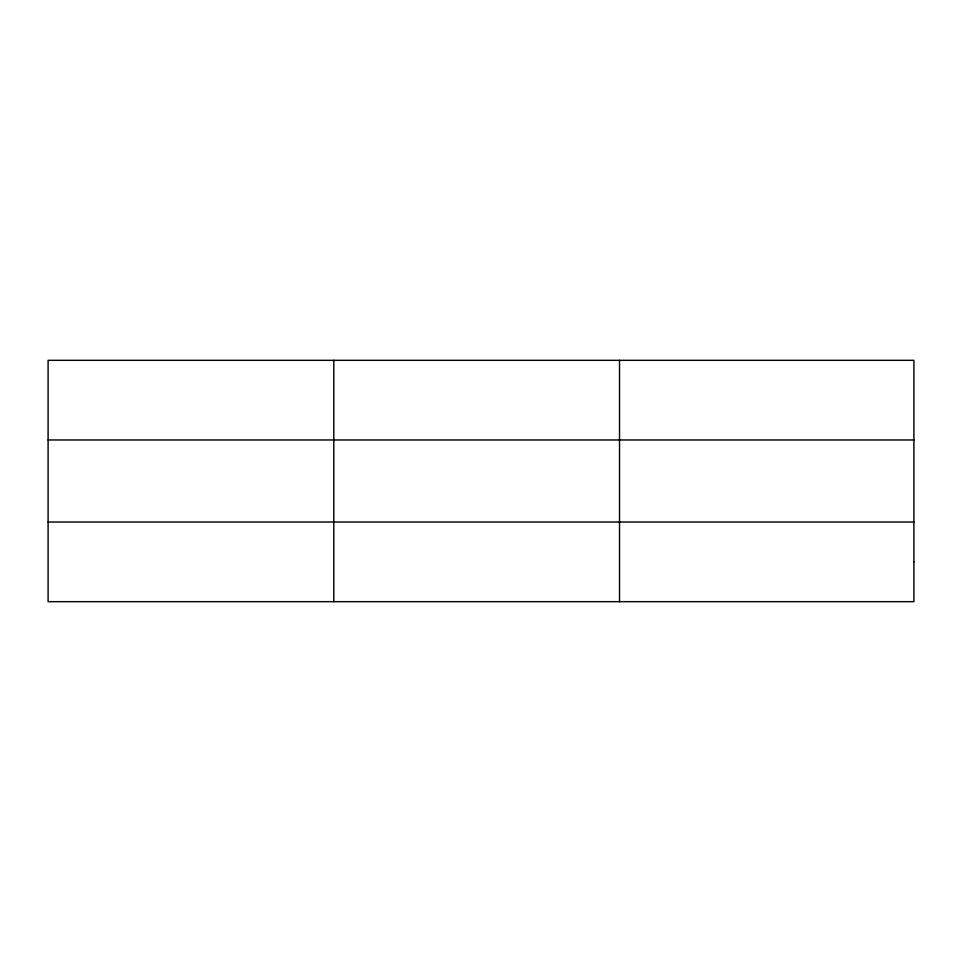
<?xml version="1.0" encoding="UTF-8"?>
<svg xmlns="http://www.w3.org/2000/svg" width="962" height="962" viewBox="0 0 962 962"><rect width="100%" height="100%" fill="white"/><g stroke="black" fill="none" stroke-linecap="round" stroke-linejoin="round"><path stroke-width="1.44" d="M333.814 360.329L333.814 601.671M619.528 360.329L619.528 601.671M48.1 439.971L913.9 439.971M48.1 522.029L913.9 522.029M913.9 561.856L913.9 601.671L48.1 601.671L48.1 360.329L913.9 360.329L913.9 561.856"/></g></svg>
